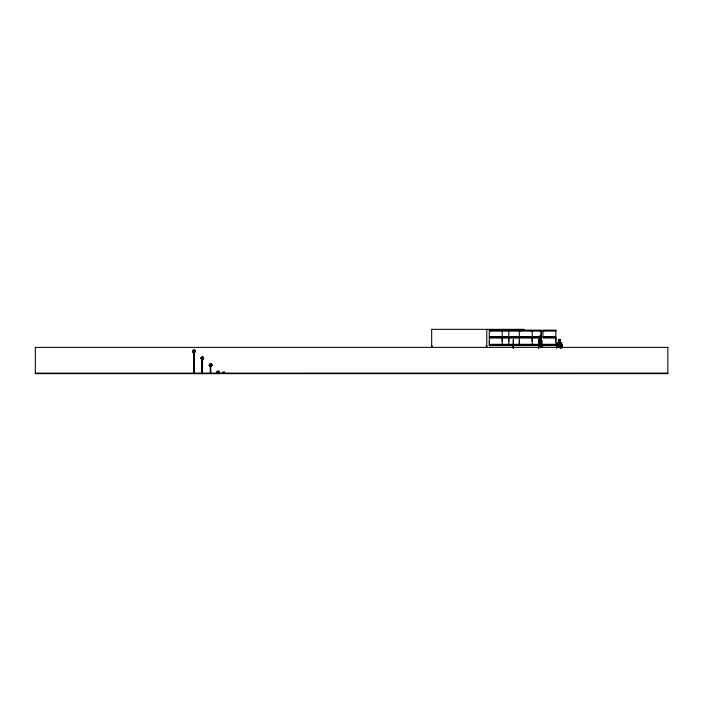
<?xml version="1.0" encoding="UTF-8"?>
<svg xmlns="http://www.w3.org/2000/svg" width="703" height="703" viewBox="0 0 703 703"><rect width="100%" height="100%" fill="white"/><g stroke="black" fill="none" stroke-linecap="round" stroke-linejoin="round"><path stroke-width="1.05" d="M489.314 344.312L489.314 337.976L502.206 337.976L502.197 344.312L489.314 344.312L489.323 341.14M502.197 341.14L502.197 337.976M508.787 341.14L508.787 337.976L502.346 337.976M519.324 341.14L519.324 344.312L519.306 337.976M532.189 341.14L532.189 337.976L509.148 337.976M555.827 341.14L555.827 337.976L542.944 337.976M541.231 340.946L540.809 335.981M539.157 347.651L539.157 340.577L539.333 339.364L540.036 339.364M539.192 340.621L539.438 339.364M540.967 340.63L541.213 346.939M558.534 342.818L557.286 342.8L556.688 344.004L556.741 348.064M557.435 342.818L556.688 344.004L556.794 348.082M556.89 344.057L557.461 342.923M202.939 358.882C204.292 354.98 198.817 359.268 202.939 358.882M202.332 359.831L200.83 358.073L202.464 359.69L202.438 373.662M212.192 365.121L210.592 366.773L208.967 365.147L210.557 366.746L212.227 365.147L210.399 366.588L210.364 373.662M193.782 373.662L193.773 352.801L195.39 351.175L193.94 352.994L192.314 351.368L194.142 352.801L194.107 373.662M194.186 373.662L194.186 352.801L193.712 352.801L195.522 351.315M203.712 358.073L202.077 359.69L202.104 373.662M210.654 366.72L210.768 373.662M224.354 372.089L223.071 372.107M222.429 372.476C228.519 372.608 220.786 372.827 222.833 372.476M222.86 372.291L224.679 372.274M524.218 329.338L431.66 329.338L431.66 347.361M555.853 330.568L542.936 330.586L542.962 336.702L555.845 336.702L555.845 330.595M490.228 330.638L491.625 330.638M496.819 330.638L498.216 330.638M508.172 330.638L509.57 330.638M520.22 330.638L521.626 330.638M529.016 330.638L530.835 330.638M543.858 330.638L545.264 330.638M489.323 330.972L502.197 330.972M502.346 330.99L508.787 330.972M509.157 330.972L532.189 330.972M532.883 330.972L540.985 330.972M542.962 330.972L555.827 330.972M539.957 336.087L540.888 336.087M502.346 336.702L508.796 336.702L508.796 330.595M509.148 336.702L532.206 336.702L532.206 330.595M532.883 336.702L540.994 336.702L540.994 330.595M541.187 336.702L541.415 330.595L489.297 330.586L489.323 336.702L502.206 336.702L502.206 330.595M489.218 337.141L508.884 337.141M509.077 337.141L532.294 337.141M532.856 337.141L541.09 337.141M542.857 337.141L555.932 337.141M489.218 337.537L508.884 337.537M509.077 337.537L532.294 337.537M532.856 337.537L541.09 337.537M542.857 337.537L555.932 337.537M532.883 337.976L540.994 337.976M540.809 339.364L541.486 339.364M538.489 339.426L538.595 348.082M539.342 339.479L541.477 339.479M539.157 340.577L539.052 347.651M538.454 348.064L538.595 342.818M560.045 342.818L561.381 342.818L561.864 344.066L561.864 348.082M561.354 342.923L557.286 342.8M560.071 344.057L558.463 344.189M561.802 344.031L561.925 348.064M502.346 344.312L508.796 344.312L508.796 337.976M509.148 344.312L532.206 344.312L532.206 337.976M532.883 344.312L539.113 344.312M542.944 344.312L555.845 344.312L555.845 337.976M489.218 344.751L508.884 344.751M509.077 344.751L532.294 344.751M532.856 344.751L539.175 344.751M542.857 344.751L555.932 344.751M489.218 345.138L508.884 345.138M509.077 345.138L532.294 345.138M532.856 345.138L539.175 345.138M542.857 345.138L555.932 345.138M489.314 345.586L502.206 345.586M502.346 345.586L508.796 345.586M509.148 345.586L532.206 345.586M532.883 345.586L539.113 345.586M542.944 345.586L555.845 345.586M431.66 346.087L432.591 346.087M485.852 346.087L486.792 346.087M513.208 346.025L513.093 347.836M541.521 346.087L542.11 346.087M556.917 346.087L557.69 346.087M561.46 346.087L562.233 346.087M210.83 366.588L210.364 366.588L210.434 373.662M35.15 373.126L667.85 373.1M211.436 364.33C207.438 363.504 211.998 367.774 211.568 364.558M560.071 342.923L560.924 344.057L560.924 347.22M561.258 342.818L561.767 344.066M541.372 339.364L541.767 340.612M541.363 339.479L541.653 340.612M558.384 342.8L557.646 344.057L557.646 347.22M560.326 348.082L560.326 339.426L558.437 339.426L558.49 347.22M560.221 339.426L560.221 348.082M560.133 339.426L560.142 347.836M558.586 339.54L558.586 342.923M541.793 347.651L541.793 340.568L541.688 347.651M540.888 339.479L540.915 335.981L539.93 335.981L539.93 339.364M540.633 336.658L540.633 337.783L540.106 337.783L540.106 336.658M540.036 335.981L539.517 346.939M519.306 330.595L519.324 336.702M513.357 348.082L513.357 339.426L513.243 348.082M486.792 329.338L486.792 347.361M210.592 366.588L210.601 373.662M202.508 373.662L202.508 359.69L202.033 359.69L202.033 373.662M202.271 359.69L202.279 373.662M193.94 352.801L193.958 373.662M193.026 350.797C193.808 354.857 196.392 348.407 193.017 350.797M193.263 350.902C193.835 353.881 195.733 349.145 193.263 350.902M201.585 357.792C202.165 360.771 204.063 356.034 201.585 357.792M209.916 364.681C210.487 367.66 212.385 362.924 209.916 364.681M217.201 371.913C217.983 375.982 220.566 369.523 217.192 371.913M217.438 372.019C218.018 374.998 219.916 370.261 217.438 372.019M541.415 330.313L489.314 330.313L541.433 330.348M555.845 330.313L542.944 330.313L555.853 330.348M559.79 340.103L558.771 340.103L558.771 341.227L559.79 341.227L559.79 340.103M540.783 340.612L539.957 340.612L539.957 346.939L540.783 346.939L540.783 340.612M667.85 347.379L35.326 347.379L35.326 373.653L667.85 373.653L667.85 347.379M201.55 359.066A1.248 1.239 0 0 0 203.536 358.222A1.248 1.239 0 0 0 201.805 356.931A1.248 1.239 0 0 0 201.55 359.066M201.673 358.899A1.028 1.028 0 0 0 203.316 358.196A1.028 1.028 0 0 0 201.884 357.124A1.028 1.028 0 0 0 201.673 358.899M209.881 365.955A1.248 1.239 0 0 0 211.858 365.112A1.248 1.239 0 0 0 210.135 363.82A1.248 1.239 0 0 0 209.881 365.955M210.004 365.788A1.028 1.028 0 0 0 211.647 365.085A1.028 1.028 0 0 0 210.215 364.013A1.028 1.028 0 0 0 210.004 365.788M193.228 352.177A1.248 1.239 0 0 0 195.206 351.333A1.248 1.239 0 0 0 193.483 350.041A1.248 1.239 0 0 0 193.228 352.177M193.351 352.01A1.028 1.028 0 0 0 194.995 351.307A1.028 1.028 0 0 0 193.562 350.235A1.028 1.028 0 0 0 193.351 352.01M217.403 373.293A1.248 1.239 0 0 0 219.389 372.449A1.248 1.239 0 0 0 217.666 371.158A1.248 1.239 0 0 0 217.403 373.293M217.526 373.126A1.028 1.028 0 0 0 219.169 372.423A1.028 1.028 0 0 0 217.745 371.351A1.028 1.028 0 0 0 217.526 373.126"/></g></svg>
